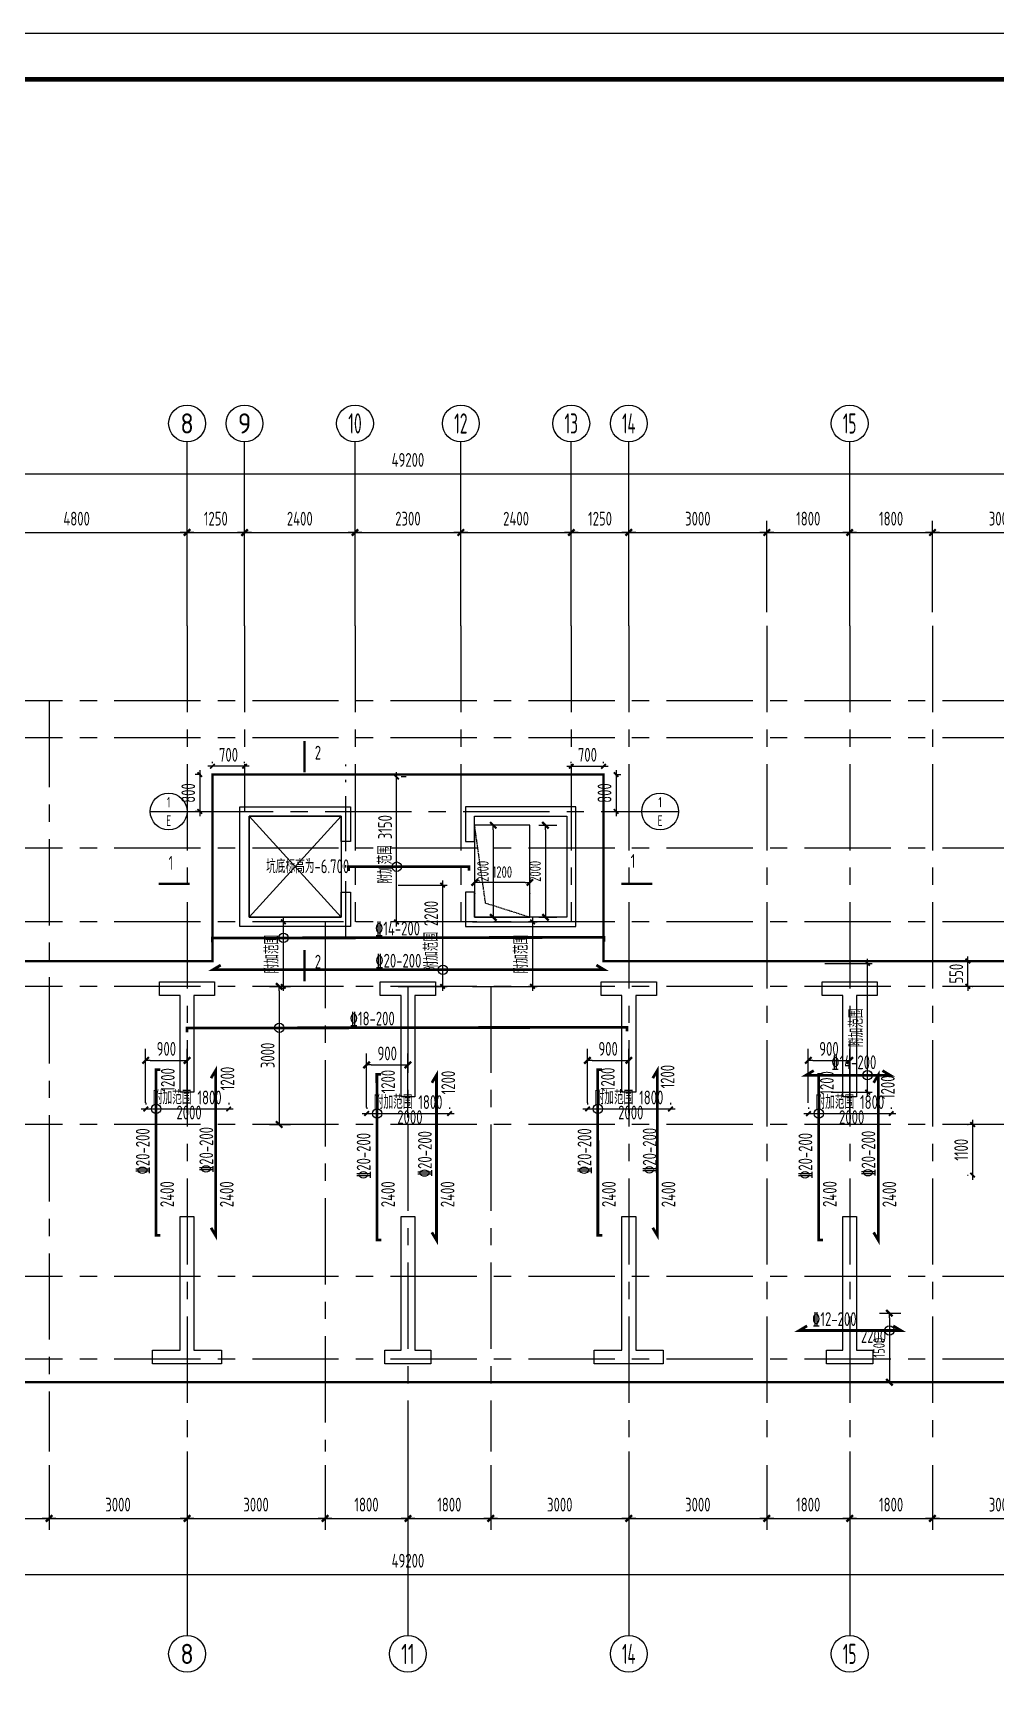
# Model space of a CAD drawing. Extents: x 627893 to 789462, y -407363 to 145317.
# Drawn here: x 690894 to 711808, y 109117 to 145317 of the extents above; entities that cross this region are included whole.
import ezdxf
from ezdxf.enums import TextEntityAlignment as Align

# ---------------------------------------------------------------- set-up
doc = ezdxf.new("R2010")
doc.units = 0
doc.header["$LTSCALE"] = 100
for name, pattern in [('2', [18.5, 12, -3, 0.5, -3]), ('CENTER', [2, 1.25, -0.25, 0.25, -0.25]), ('DASH', [0.35, 0.25, -0.1])]:
    doc.linetypes.add(name, pattern=pattern)
doc.layers.get('0').update_dxf_attribs({"linetype": 'CONTINUOUS'})
doc.layers.get('Defpoints').update_dxf_attribs({"linetype": 'CONTINUOUS'})
for name, color, linetype in [('1508', 2, 'CONTINUOUS'), ('451', 7, 'CONTINUOUS'), ('AXIS', 3, 'CONTINUOUS'), ('AXIS_TEXT', 7, 'CONTINUOUS'), ('DIM', 3, 'CONTINUOUS'), ('dim-wall', 7, 'CONTINUOUS'), ('JSK', 4, 'CONTINUOUS'), ('PAXIS', 253, 'CENTER'), ('PUB_DIM', 3, 'CONTINUOUS'), ('PUB_TITLE', 4, 'CONTINUOUS'), ('s索引', 6, 'CONTINUOUS'), ('THIN', 7, 'CONTINUOUS'), ('Z-TEXT', 2, 'CONTINUOUS'), ('板底钢筋', 24, 'CONTINUOUS'), ('砼墙', 3, 'CONTINUOUS'), ('网格', 253, '2')]:
    doc.layers.add(name, color=color, linetype=linetype)
doc.layers.add('REIN', color=6, linetype='CONTINUOUS', lineweight=18)
doc.styles.add('_TCH_AXIS', font='tssdeng.shx', dxfattribs={"width": 0.7, "bigfont": 'tssdchn.shx'})
doc.styles.add('COMPLEX', font='tssdeng.shx', dxfattribs={"width": 0.7, "bigfont": 'tssdchn.shx'})
doc.styles.add('dim_font', font='tssdeng.shx', dxfattribs={"width": 0.7, "bigfont": 'tssdchn.shx'})
doc.styles.get("Standard").update_dxf_attribs({"font": 'tssdeng.shx', "width": 0.7, "bigfont": 'tssdchn.shx'})
doc.styles.add('TSSD_Dimension', font='Tssdeng.shx', dxfattribs={"width": 0.7, "bigfont": 'tssdchn.shx'})
doc.styles.add('TSSD_Num', font='Tssdeng.shx', dxfattribs={"width": 0.7, "bigfont": 'hztxt.shx'})
doc.dimstyles.new('DIMN', dxfattribs={"dimtxt": 300, "dimasz": 1, "dimexe": 250, "dimexo": 300, "dimgap": 150, "dimtad": 1, "dimdec": 0, "dimzin": 0, "dimdsep": 46, "dimtxsty": 'dim_font', "dimblk": '_DIMX', "dimcen": 0.09, "dimclrt": 7, "dimadec": 0, "dimazin": 0, "dimtfac": 1, "dimtdec": 0, "dimtix": 1, "dimtmove": 2, "dimatfit": 3, "dimldrblk": '_DIMX', "dimfxl": 250, "dimtolj": 1, "dimtzin": 0, "dimarcsym": 0})
doc.dimstyles.new('TSSD_100_100', dxfattribs={"dimtxt": 300, "dimasz": 100, "dimexe": 100, "dimexo": 250, "dimgap": 100, "dimtad": 1, "dimdec": 0, "dimzin": 0, "dimdsep": 46, "dimtxsty": 'TSSD_Dimension', "dimblk": 'ARCHTICK', "dimcen": 0, "dimdle": 100, "dimclrt": 7, "dimadec": 0, "dimazin": 0, "dimtfac": 1, "dimtdec": 0, "dimtix": 1, "dimtmove": 2, "dimatfit": 3, "dimfxl": 1, "dimtolj": 1, "dimtzin": 0, "dimarcsym": 0})
doc.dimstyles.new('TSSD_100_100$0', dxfattribs={"dimtxt": 300, "dimasz": 100, "dimexe": 250, "dimexo": 250, "dimgap": 100, "dimtad": 1, "dimdec": 0, "dimzin": 0, "dimdsep": 46, "dimtxsty": 'TSSD_Dimension', "dimblk": '_TSDBK', "dimblk1": '_TSDBK', "dimblk2": '_TSDBK', "dimsah": 1, "dimcen": 0, "dimclrt": 7, "dimadec": 0, "dimazin": 0, "dimtfac": 1, "dimtdec": 0, "dimtix": 1, "dimtmove": 2, "dimatfit": 3, "dimldrblk": '_TSDBK', "dimfxl": 1, "dimtolj": 1, "dimtzin": 0, "dimarcsym": 0})

# ---------------------------------------------------------------- blocks, each defined once
blk = doc.blocks.new('_ArchTick')
at = {"color": 0, "linetype": 'ByBlock', "const_width": 0.4}
blk.add_lwpolyline([(-0.5, -0.5), (0.5, 0.5)], dxfattribs=at)
blk = doc.blocks.new('*D9')
at = {"layer": 'Defpoints', "color": 0}
for p in [(697885, 126013), (696326, 124613), (697885, 124613)]:
    blk.add_point(p, dxfattribs=at)
at = {"layer": 'dim-wall', "color": 0, "lineweight": -2}
for p, q in [((697635, 126013), (696226, 126013)), ((696326, 126113), (696326, 124513)), ((697635, 124613), (696226, 124613))]:
    blk.add_line(p, q, dxfattribs=at)
at = {"layer": 'dim-wall', "color": 0, "lineweight": -2, "xscale": 100, "yscale": 100, "zscale": 100}
for p, rotation in [((696326, 126013), 90), ((696326, 124613), 270)]:
    blk.add_blockref('_ArchTick', p, dxfattribs=dict(at, rotation=rotation))
at = {"layer": 'dim-wall', "color": 7, "insert": (696076, 125313), "char_height": 300, "attachment_point": 5, "rotation": 90, "style": 'TSSD_Dimension'}
blk.add_mtext('\\A1;\\A1;附加范围', dxfattribs=at)
blk = doc.blocks.new('*D10')
at = {"layer": 'Defpoints', "color": 0}
for p in [(698576, 126813), (698576, 124613), (699789, 124613)]:
    blk.add_point(p, dxfattribs=at)
at = {"layer": 'dim-wall', "color": 0, "lineweight": -2}
for p, q in [((698826, 126813), (699889, 126813)), ((699789, 126913), (699789, 124513)), ((698826, 124613), (699889, 124613))]:
    blk.add_line(p, q, dxfattribs=at)
at = {"layer": 'dim-wall', "color": 0, "lineweight": -2, "xscale": 100, "yscale": 100, "zscale": 100}
for p, rotation in [((699789, 126813), 90), ((699789, 124613), 270)]:
    blk.add_blockref('_ArchTick', p, dxfattribs=dict(at, rotation=rotation))
at = {"layer": 'dim-wall', "color": 11, "insert": (699539, 125713), "char_height": 300, "attachment_point": 5, "rotation": 90, "style": 'TSSD_Dimension'}
blk.add_mtext('\\A1;附加范围 2200', dxfattribs=at)
blk = doc.blocks.new('*D20')
at = {"layer": 'Defpoints', "color": 0}
for p in [(698747, 129163), (698787, 129163), (698747, 126013)]:
    blk.add_point(p, dxfattribs=at)
at = {"layer": 'DIM', "color": 0, "lineweight": -2}
for p, q in [((698787, 125913), (698787, 129263)), ((698997, 129163), (698887, 129163)), ((698997, 126013), (698887, 126013))]:
    blk.add_line(p, q, dxfattribs=at)
at = {"layer": 'DIM', "color": 0, "lineweight": -2, "xscale": 100, "yscale": 100, "zscale": 100}
for p, rotation in [((698787, 129163), 90), ((698787, 126013), 270)]:
    blk.add_blockref('_ArchTick', p, dxfattribs=dict(at, rotation=rotation))
at = {"layer": 'DIM', "color": 7, "insert": (698537, 127588), "char_height": 300, "attachment_point": 5, "rotation": 90, "style": 'TSSD_Dimension'}
blk.add_mtext('\\A1;附加范围 3150', dxfattribs=at)
blk = doc.blocks.new('*D32')
at = {"layer": 'Defpoints', "color": 0}
for p in [(694785, 129394), (694785, 129213), (695485, 129213)]:
    blk.add_point(p, dxfattribs=at)
at = {"layer": 'DIM', "color": 0, "lineweight": -2}
for p, q in [((695585, 129394), (694685, 129394)), ((694785, 129463), (694785, 129494)), ((695485, 129463), (695485, 129494))]:
    blk.add_line(p, q, dxfattribs=at)
at = {"layer": 'DIM', "color": 0, "lineweight": -2, "xscale": 100, "yscale": 100, "zscale": 100, "rotation": 180}
blk.add_blockref('_ArchTick', (694785, 129394), dxfattribs=at)
at = {"layer": 'DIM', "color": 0, "lineweight": -2, "xscale": 100, "yscale": 100, "zscale": 100}
blk.add_blockref('_ArchTick', (695485, 129394), dxfattribs=at)
at = {"layer": 'DIM', "color": 7, "insert": (695135, 129644), "char_height": 300, "attachment_point": 5, "style": 'TSSD_Dimension'}
blk.add_mtext('\\A1;700', dxfattribs=at)
blk = doc.blocks.new('*D33')
at = {"layer": 'Defpoints', "color": 0}
for p in [(694785, 129213), (694511, 128413), (694785, 128413)]:
    blk.add_point(p, dxfattribs=at)
at = {"layer": 'DIM', "color": 0, "lineweight": -2}
for p, q in [((694511, 129313), (694511, 128313)), ((694535, 129213), (694411, 129213)), ((694535, 128413), (694411, 128413))]:
    blk.add_line(p, q, dxfattribs=at)
at = {"layer": 'DIM', "color": 0, "lineweight": -2, "xscale": 100, "yscale": 100, "zscale": 100}
for p, rotation in [((694511, 129213), 90), ((694511, 128413), 270)]:
    blk.add_blockref('_ArchTick', p, dxfattribs=dict(at, rotation=rotation))
at = {"layer": 'DIM', "color": 7, "insert": (694261, 128813), "char_height": 300, "attachment_point": 5, "rotation": 90, "style": 'TSSD_Dimension'}
blk.add_mtext('\\A1;800', dxfattribs=at)
blk = doc.blocks.new('_TSDBK')
blk.add_line((-1, 0), (0, 0))
at = {"const_width": 0.5}
blk.add_lwpolyline([(-0.7, -0.7), (0.7, 0.7)], dxfattribs=at)
blk = doc.blocks.new('*D41')
at = {"layer": 'Defpoints', "color": 0}
for p in [(700485, 126879), (700485, 126871), (701685, 126879)]:
    blk.add_point(p, dxfattribs=at)
at = {"layer": 'dim-wall', "color": 0, "lineweight": -2}
for p, q in [((701585, 126871), (700585, 126871)), ((700485, 126629), (700485, 126621)), ((701685, 126629), (701685, 126621))]:
    blk.add_line(p, q, dxfattribs=at)
at = {"layer": 'dim-wall', "color": 0, "lineweight": -2, "xscale": 100, "yscale": 100, "zscale": 100, "rotation": 180}
blk.add_blockref('_TSDBK', (700485, 126871), dxfattribs=at)
at = {"layer": 'dim-wall', "color": 0, "lineweight": -2, "xscale": 100, "yscale": 100, "zscale": 100}
blk.add_blockref('_TSDBK', (701685, 126871), dxfattribs=at)
at = {"layer": 'dim-wall', "color": 7, "insert": (701085, 127096), "char_height": 250, "attachment_point": 5, "style": 'TSSD_Dimension'}
blk.add_mtext('\\A1;1200', dxfattribs=at)
blk = doc.blocks.new('*D42')
at = {"layer": 'Defpoints', "color": 0}
for p in [(701285, 128112), (700889, 126113), (701285, 126113)]:
    blk.add_point(p, dxfattribs=at)
at = {"layer": 'dim-wall', "color": 0, "lineweight": -2}
for p, q in [((701035, 128112), (700639, 128112)), ((700889, 128012), (700889, 126213)), ((701035, 126113), (700639, 126113))]:
    blk.add_line(p, q, dxfattribs=at)
at = {"layer": 'dim-wall', "color": 0, "lineweight": -2, "xscale": 100, "yscale": 100, "zscale": 100}
for p, rotation in [((700889, 128112), 90), ((700889, 126113), 270)]:
    blk.add_blockref('_TSDBK', p, dxfattribs=dict(at, rotation=rotation))
at = {"layer": 'dim-wall', "color": 7, "insert": (700664, 127112), "char_height": 250, "attachment_point": 5, "rotation": 90, "style": 'TSSD_Dimension'}
blk.add_mtext('\\A1;2000', dxfattribs=at)
blk = doc.blocks.new('*D46')
at = {"layer": 'Defpoints', "color": 0}
for p in [(701629, 128112), (701629, 126113), (702024, 126113)]:
    blk.add_point(p, dxfattribs=at)
at = {"layer": 'dim-wall', "color": 0, "lineweight": -2}
for p, q in [((701879, 128112), (702274, 128112)), ((702024, 128012), (702024, 126213)), ((701879, 126113), (702274, 126113))]:
    blk.add_line(p, q, dxfattribs=at)
at = {"layer": 'dim-wall', "color": 0, "lineweight": -2, "xscale": 100, "yscale": 100, "zscale": 100}
for p, rotation in [((702024, 128112), 90), ((702024, 126113), 270)]:
    blk.add_blockref('_TSDBK', p, dxfattribs=dict(at, rotation=rotation))
at = {"layer": 'dim-wall', "color": 7, "insert": (701799, 127112), "char_height": 250, "attachment_point": 5, "rotation": 90, "style": 'TSSD_Dimension'}
blk.add_mtext('\\A1;2000', dxfattribs=at)
blk = doc.blocks.new('A1tk')
at = {"layer": 'PUB_TITLE'}
blk.add_lwpolyline([(-602685, -92242), (-602685, -32842), (-518585, -32842), (-518585, -92242)], close=True, dxfattribs=at)
at = {"layer": 'PUB_TITLE', "const_width": 100}
blk.add_lwpolyline([(-600185, -91242), (-519585, -91242), (-519585, -33842), (-600185, -33842)], close=True, dxfattribs=at)
blk = doc.blocks.new('*D54')
at = {"layer": 'Defpoints', "color": 0}
for p in [(707844, 125113), (709024, 125113), (707984, 122313)]:
    blk.add_point(p, dxfattribs=at)
at = {"layer": 'DIM', "color": 0, "lineweight": -2}
for p, q in [((708094, 125113), (709124, 125113)), ((709024, 122213), (709024, 125213)), ((708234, 122313), (709124, 122313))]:
    blk.add_line(p, q, dxfattribs=at)
at = {"layer": 'DIM', "color": 0, "lineweight": -2, "xscale": 100, "yscale": 100, "zscale": 100}
for p, rotation in [((709024, 125113), 90), ((709024, 122313), 270)]:
    blk.add_blockref('_ArchTick', p, dxfattribs=dict(at, rotation=rotation))
at = {"layer": 'DIM', "color": 7, "insert": (708774, 123713), "char_height": 300, "attachment_point": 5, "rotation": 90, "style": 'TSSD_Dimension'}
blk.add_mtext('\\A1;\\A1;附加范围', dxfattribs=at)
blk = doc.blocks.new('*D55')
at = {"layer": 'Defpoints', "color": 0}
for p in [(711447, 121613), (711307, 120513), (711447, 120513)]:
    blk.add_point(p, dxfattribs=at)
at = {"layer": 'DIM', "color": 0, "lineweight": -2}
for p, q in [((711307, 121713), (711307, 120413)), ((711197, 121613), (711207, 121613)), ((711197, 120513), (711207, 120513))]:
    blk.add_line(p, q, dxfattribs=at)
at = {"layer": 'DIM', "color": 0, "lineweight": -2, "xscale": 100, "yscale": 100, "zscale": 100}
for p, rotation in [((711307, 121613), 90), ((711307, 120513), 270)]:
    blk.add_blockref('_ArchTick', p, dxfattribs=dict(at, rotation=rotation))
at = {"layer": 'DIM', "color": 7, "insert": (711057, 121063), "char_height": 300, "attachment_point": 5, "rotation": 90, "style": 'TSSD_Dimension'}
blk.add_mtext('\\A1;1100', dxfattribs=at)
blk = doc.blocks.new('*D65')
at = {"layer": 'Defpoints', "color": 0}
for p in [(711047, 125163), (711201, 125163), (711047, 124613)]:
    blk.add_point(p, dxfattribs=at)
at = {"layer": 'DIM', "color": 0, "lineweight": -2}
for p, q in [((711201, 125163), (711201, 125263)), ((711201, 124613), (711201, 125163)), ((711297, 125163), (711301, 125163)), ((711201, 124613), (711201, 124513)), ((711297, 124613), (711301, 124613))]:
    blk.add_line(p, q, dxfattribs=at)
at = {"layer": 'DIM', "color": 0, "lineweight": -2, "xscale": 100, "yscale": 100, "zscale": 100}
for p, rotation in [((711201, 125163), 270), ((711201, 124613), 90)]:
    blk.add_blockref('_ArchTick', p, dxfattribs=dict(at, rotation=rotation))
at = {"layer": 'DIM', "color": 7, "insert": (710951, 124888), "char_height": 300, "attachment_point": 5, "rotation": 90, "style": 'TSSD_Dimension'}
blk.add_mtext('\\A1;550', dxfattribs=at)
blk = doc.blocks.new('*D66')
at = {"layer": 'Defpoints', "color": 0}
for p in [(703285, 129394), (702585, 129213), (703285, 129213)]:
    blk.add_point(p, dxfattribs=at)
at = {"layer": 'DIM', "color": 0, "lineweight": -2}
for p, q in [((702485, 129394), (703385, 129394)), ((702585, 129463), (702585, 129494)), ((703285, 129463), (703285, 129494))]:
    blk.add_line(p, q, dxfattribs=at)
at = {"layer": 'DIM', "color": 0, "lineweight": -2, "xscale": 100, "yscale": 100, "zscale": 100}
for p, rotation in [((702585, 129394), 179.9999999933299), ((703285, 129394), 359.9999999933299)]:
    blk.add_blockref('_ArchTick', p, dxfattribs=dict(at, rotation=rotation))
at = {"layer": 'DIM', "color": 7, "insert": (702935, 129644), "char_height": 300, "attachment_point": 5, "rotation": 360, "style": 'TSSD_Dimension'}
blk.add_mtext('\\A1;700', dxfattribs=at)
blk = doc.blocks.new('*D67')
at = {"layer": 'Defpoints', "color": 0}
for p in [(703285, 129213), (703285, 128413), (703558, 128413)]:
    blk.add_point(p, dxfattribs=at)
at = {"layer": 'DIM', "color": 0, "lineweight": -2}
for p, q in [((703558, 129313), (703558, 128313)), ((703535, 129213), (703658, 129213)), ((703535, 128413), (703658, 128413))]:
    blk.add_line(p, q, dxfattribs=at)
at = {"layer": 'DIM', "color": 0, "lineweight": -2, "xscale": 100, "yscale": 100, "zscale": 100}
for p, rotation in [((703558, 129213), 90), ((703558, 128413), 270)]:
    blk.add_blockref('_ArchTick', p, dxfattribs=dict(at, rotation=rotation))
at = {"layer": 'DIM', "color": 7, "insert": (703308, 128813), "char_height": 300, "attachment_point": 5, "rotation": 90, "style": 'TSSD_Dimension'}
blk.add_mtext('\\A1;800', dxfattribs=at)
blk = doc.blocks.new('*D68')
at = {"layer": 'Defpoints', "color": 0}
for p in [(700185, 126013), (700185, 124613), (701743, 124613)]:
    blk.add_point(p, dxfattribs=at)
at = {"layer": 'dim-wall', "color": 0, "lineweight": -2}
for p, q in [((700435, 126013), (701843, 126013)), ((701743, 126113), (701743, 124513)), ((700435, 124613), (701843, 124613))]:
    blk.add_line(p, q, dxfattribs=at)
at = {"layer": 'dim-wall', "color": 0, "lineweight": -2, "xscale": 100, "yscale": 100, "zscale": 100}
for p, rotation in [((701743, 126013), 90), ((701743, 124613), 270)]:
    blk.add_blockref('_ArchTick', p, dxfattribs=dict(at, rotation=rotation))
at = {"layer": 'dim-wall', "color": 7, "insert": (701493, 125313), "char_height": 300, "attachment_point": 5, "rotation": 90, "style": 'TSSD_Dimension'}
blk.add_mtext('\\A1;\\A1;附加范围', dxfattribs=at)
blk = doc.blocks.new('*D69')
at = {"layer": 'Defpoints', "color": 0}
for p in [(709030, 117513), (709030, 116013), (709497, 116013)]:
    blk.add_point(p, dxfattribs=at)
at = {"layer": 'dim-wall', "color": 0, "lineweight": -2}
for p, q in [((709280, 117513), (709747, 117513)), ((709497, 117413), (709497, 116113)), ((709280, 116013), (709747, 116013))]:
    blk.add_line(p, q, dxfattribs=at)
at = {"layer": 'dim-wall', "color": 0, "lineweight": -2, "xscale": 100, "yscale": 100, "zscale": 100}
for p, rotation in [((709497, 117513), 90), ((709497, 116013), 270)]:
    blk.add_blockref('_TSDBK', p, dxfattribs=dict(at, rotation=rotation))
at = {"layer": 'dim-wall', "color": 7, "insert": (709272, 116763), "char_height": 250, "attachment_point": 5, "rotation": 90, "style": 'TSSD_Dimension'}
blk.add_mtext('\\A1;1500', dxfattribs=at)
blk = doc.blocks.new('*D71')
at = {"layer": 'Defpoints', "color": 0}
for p in [(693339, 121832), (695139, 121949), (695139, 121832)]:
    blk.add_point(p, dxfattribs=at)
at = {"layer": 'dim-wall', "color": 0, "lineweight": -2}
for p, q in [((693339, 122082), (693339, 122049)), ((695139, 122082), (695139, 122049)), ((693239, 121949), (695239, 121949))]:
    blk.add_line(p, q, dxfattribs=at)
at = {"layer": 'dim-wall', "color": 0, "lineweight": -2, "xscale": 100, "yscale": 100, "zscale": 100, "rotation": 180}
blk.add_blockref('_ArchTick', (693339, 121949), dxfattribs=at)
at = {"layer": 'dim-wall', "color": 0, "lineweight": -2, "xscale": 100, "yscale": 100, "zscale": 100}
blk.add_blockref('_ArchTick', (695139, 121949), dxfattribs=at)
at = {"layer": 'dim-wall', "color": 7, "insert": (694239, 122199), "char_height": 300, "attachment_point": 5, "style": 'TSSD_Dimension'}
blk.add_mtext('\\A1;附加范围 1800', dxfattribs=at)
blk = doc.blocks.new('*D72')
at = {"layer": 'Defpoints', "color": 0}
for p in [(698139, 121732), (699939, 121849), (699939, 121732)]:
    blk.add_point(p, dxfattribs=at)
at = {"layer": 'dim-wall', "color": 0, "lineweight": -2}
for p, q in [((698039, 121849), (700039, 121849)), ((698139, 121982), (698139, 121949)), ((699939, 121982), (699939, 121949))]:
    blk.add_line(p, q, dxfattribs=at)
at = {"layer": 'dim-wall', "color": 0, "lineweight": -2, "xscale": 100, "yscale": 100, "zscale": 100, "rotation": 180}
blk.add_blockref('_ArchTick', (698139, 121849), dxfattribs=at)
at = {"layer": 'dim-wall', "color": 0, "lineweight": -2, "xscale": 100, "yscale": 100, "zscale": 100}
blk.add_blockref('_ArchTick', (699939, 121849), dxfattribs=at)
at = {"layer": 'dim-wall', "color": 7, "insert": (699039, 122099), "char_height": 300, "attachment_point": 5, "style": 'TSSD_Dimension'}
blk.add_mtext('\\A1;附加范围 1800', dxfattribs=at)
blk = doc.blocks.new('*D73')
at = {"layer": 'Defpoints', "color": 0}
for p in [(702939, 121832), (704739, 121949), (704739, 121832)]:
    blk.add_point(p, dxfattribs=at)
at = {"layer": 'dim-wall', "color": 0, "lineweight": -2}
for p, q in [((702939, 122082), (702939, 122049)), ((704739, 122082), (704739, 122049)), ((702839, 121949), (704839, 121949))]:
    blk.add_line(p, q, dxfattribs=at)
at = {"layer": 'dim-wall', "color": 0, "lineweight": -2, "xscale": 100, "yscale": 100, "zscale": 100, "rotation": 180}
blk.add_blockref('_ArchTick', (702939, 121949), dxfattribs=at)
at = {"layer": 'dim-wall', "color": 0, "lineweight": -2, "xscale": 100, "yscale": 100, "zscale": 100}
blk.add_blockref('_ArchTick', (704739, 121949), dxfattribs=at)
at = {"layer": 'dim-wall', "color": 7, "insert": (703839, 122199), "char_height": 300, "attachment_point": 5, "style": 'TSSD_Dimension'}
blk.add_mtext('\\A1;附加范围 1800', dxfattribs=at)
blk = doc.blocks.new('*D74')
at = {"layer": 'Defpoints', "color": 0}
for p in [(707739, 121732), (709539, 121849), (709539, 121732)]:
    blk.add_point(p, dxfattribs=at)
at = {"layer": 'dim-wall', "color": 0, "lineweight": -2}
for p, q in [((707639, 121849), (709639, 121849)), ((707739, 121982), (707739, 121949)), ((709539, 121982), (709539, 121949))]:
    blk.add_line(p, q, dxfattribs=at)
at = {"layer": 'dim-wall', "color": 0, "lineweight": -2, "xscale": 100, "yscale": 100, "zscale": 100, "rotation": 180}
blk.add_blockref('_ArchTick', (707739, 121849), dxfattribs=at)
at = {"layer": 'dim-wall', "color": 0, "lineweight": -2, "xscale": 100, "yscale": 100, "zscale": 100}
blk.add_blockref('_ArchTick', (709539, 121849), dxfattribs=at)
at = {"layer": 'dim-wall', "color": 7, "insert": (708639, 122099), "char_height": 300, "attachment_point": 5, "style": 'TSSD_Dimension'}
blk.add_mtext('\\A1;附加范围 1800', dxfattribs=at)
blk = doc.blocks.new('*D77')
at = {"layer": 'Defpoints', "color": 0}
for p in [(695775, 124613), (695775, 121613), (696236, 121613)]:
    blk.add_point(p, dxfattribs=at)
at = {"layer": 'dim-wall', "color": 0, "lineweight": -2}
for p, q in [((696025, 124613), (696486, 124613)), ((696236, 124513), (696236, 121713)), ((696025, 121613), (696486, 121613))]:
    blk.add_line(p, q, dxfattribs=at)
at = {"layer": 'dim-wall', "color": 0, "lineweight": -2, "xscale": 100, "yscale": 100, "zscale": 100}
for p, rotation in [((696236, 124613), 90), ((696236, 121613), 270)]:
    blk.add_blockref('_TSDBK', p, dxfattribs=dict(at, rotation=rotation))
at = {"layer": 'dim-wall', "color": 7, "insert": (695986, 123113), "char_height": 300, "attachment_point": 5, "rotation": 90, "style": 'TSSD_Dimension'}
blk.add_mtext('\\A1;3000', dxfattribs=at)
blk = doc.blocks.new('*D88')
at = {"layer": 'Defpoints', "color": 0}
for p in [(694235, 123005), (693335, 121833), (694235, 121613)]:
    blk.add_point(p, dxfattribs=at)
at = {"layer": 'DIM', "color": 0, "lineweight": -2}
for p, q in [((693335, 122083), (693335, 123255)), ((694235, 121863), (694235, 123255)), ((693435, 123005), (694135, 123005))]:
    blk.add_line(p, q, dxfattribs=at)
at = {"layer": 'DIM', "color": 0, "lineweight": -2, "xscale": 100, "yscale": 100, "zscale": 100, "rotation": 180}
blk.add_blockref('_TSDBK', (693335, 123005), dxfattribs=at)
at = {"layer": 'DIM', "color": 0, "lineweight": -2, "xscale": 100, "yscale": 100, "zscale": 100}
blk.add_blockref('_TSDBK', (694235, 123005), dxfattribs=at)
at = {"layer": 'DIM', "color": 7, "insert": (693785, 123255), "char_height": 300, "attachment_point": 5, "style": 'TSSD_Dimension'}
blk.add_mtext('\\A1;900', dxfattribs=at)
blk = doc.blocks.new('*D89')
at = {"layer": 'Defpoints', "color": 0}
for p in [(699035, 122905), (698135, 121733), (699035, 121513)]:
    blk.add_point(p, dxfattribs=at)
at = {"layer": 'DIM', "color": 0, "lineweight": -2}
for p, q in [((698135, 121983), (698135, 123155)), ((699035, 121763), (699035, 123155)), ((698235, 122905), (698935, 122905))]:
    blk.add_line(p, q, dxfattribs=at)
at = {"layer": 'DIM', "color": 0, "lineweight": -2, "xscale": 100, "yscale": 100, "zscale": 100, "rotation": 180}
blk.add_blockref('_TSDBK', (698135, 122905), dxfattribs=at)
at = {"layer": 'DIM', "color": 0, "lineweight": -2, "xscale": 100, "yscale": 100, "zscale": 100}
blk.add_blockref('_TSDBK', (699035, 122905), dxfattribs=at)
at = {"layer": 'DIM', "color": 7, "insert": (698585, 123155), "char_height": 300, "attachment_point": 5, "style": 'TSSD_Dimension'}
blk.add_mtext('\\A1;900', dxfattribs=at)
blk = doc.blocks.new('*D90')
at = {"layer": 'Defpoints', "color": 0}
for p in [(703835, 123005), (702935, 121833), (703835, 121613)]:
    blk.add_point(p, dxfattribs=at)
at = {"layer": 'DIM', "color": 0, "lineweight": -2}
for p, q in [((702935, 122083), (702935, 123255)), ((703835, 121863), (703835, 123255)), ((703035, 123005), (703735, 123005))]:
    blk.add_line(p, q, dxfattribs=at)
at = {"layer": 'DIM', "color": 0, "lineweight": -2, "xscale": 100, "yscale": 100, "zscale": 100, "rotation": 180}
blk.add_blockref('_TSDBK', (702935, 123005), dxfattribs=at)
at = {"layer": 'DIM', "color": 0, "lineweight": -2, "xscale": 100, "yscale": 100, "zscale": 100}
blk.add_blockref('_TSDBK', (703835, 123005), dxfattribs=at)
at = {"layer": 'DIM', "color": 7, "insert": (703385, 123255), "char_height": 300, "attachment_point": 5, "style": 'TSSD_Dimension'}
blk.add_mtext('\\A1;900', dxfattribs=at)
blk = doc.blocks.new('*D91')
at = {"layer": 'Defpoints', "color": 0}
for p in [(708635, 123005), (707735, 121833), (708635, 121613)]:
    blk.add_point(p, dxfattribs=at)
at = {"layer": 'DIM', "color": 0, "lineweight": -2}
for p, q in [((707735, 122083), (707735, 123255)), ((708635, 121863), (708635, 123255)), ((707835, 123005), (708535, 123005))]:
    blk.add_line(p, q, dxfattribs=at)
at = {"layer": 'DIM', "color": 0, "lineweight": -2, "xscale": 100, "yscale": 100, "zscale": 100, "rotation": 180}
blk.add_blockref('_TSDBK', (707735, 123005), dxfattribs=at)
at = {"layer": 'DIM', "color": 0, "lineweight": -2, "xscale": 100, "yscale": 100, "zscale": 100}
blk.add_blockref('_TSDBK', (708635, 123005), dxfattribs=at)
at = {"layer": 'DIM', "color": 7, "insert": (708185, 123255), "char_height": 300, "attachment_point": 5, "style": 'TSSD_Dimension'}
blk.add_mtext('\\A1;900', dxfattribs=at)
blk = doc.blocks.new('_AXISO')
blk.add_circle((0, 0), 0.5)
at = {"layer": 'AXIS_TEXT', "style": 'COMPLEX', "width": 1.041667}
blk.add_attdef('A', text='', height=0.56, dxfattribs=at).set_placement((-0.25, -0.28), (0.25, -0.28), align=Align.FIT)
blk = doc.blocks.new('ts_idx')
at = {"color": 0, "linetype": 'ByBlock', "lineweight": -2}
blk.add_line((-0.5, 0), (0.5, 0), dxfattribs=at)
blk.add_circle((0, 0), 0.5, dxfattribs=at)
at = {"color": 0, "linetype": 'ByBlock', "lineweight": -2, "style": 'TSSD_Num', "width": 0.7}
for tag, p in [('1', (0, 0.25)), ('A', (0, -0.25))]:
    blk.add_attdef(tag, text='', height=0.286, dxfattribs=at).set_placement(p, align=Align.MIDDLE_CENTER)
blk = doc.blocks.new('_DIMX')
blk.add_line((-150, 0), (150, 0))
at = {"const_width": 50}
blk.add_lwpolyline([(-70, -70), (70, 70)], dxfattribs=at)

msp = doc.modelspace()

# ---------------------------------------------------------------- linework, layer by layer
at = {"layer": '1508', "const_width": 50}
msp.add_lwpolyline([(712034.5, 125162.5), (703284.5, 125162.5), (703284.5, 129212.5), (694784.5, 129212.5), (694784.5, 125162.5), (686034.5, 125162.5), (686034.5, 129412.5), (682334.5, 129412.5), (682334.5, 131312.5), (678734.5, 131312.5), (678734.5, 130512.5), (673934.5, 130512.5), (673934.5, 130512.5), (673934.5, 130512.5), (673934.5, 121112.5), (673934.5, 121112.5), (673934.5, 121112.5), (678034.5, 121112.5), (678034.5, 116012.5), (720034.5, 116012.5)], dxfattribs=at)
at = {"layer": '451'}
for centre in [(698791.1, 127213), (696330.2, 125665), (699793.7, 124974.6), (696239.9, 123709.8), (709019.5, 122682.5), (693563.3, 121949.4), (703163.3, 121949.4), (698363.3, 121849.4), (707963.3, 121849.4), (709497.4, 117136.9)]:
    msp.add_circle(centre, 102.2, dxfattribs=at)
at = {"layer": 'AXIS'}
for p, q in [((694234.5, 132441.9), (694234.5, 136441.9)), ((695484.5, 132441.9), (695484.5, 136441.9)), ((697884.5, 132441.9), (697884.5, 136441.9)), ((700184.5, 132441.9), (700184.5, 136441.9)), ((702584.5, 132441.9), (702584.5, 136441.9)), ((703834.5, 132441.9), (703834.5, 136441.9)), ((708634.5, 132441.9), (708634.5, 136441.9)), ((694234.5, 114510.6), (694234.5, 110510.6)), ((699034.5, 114510.6), (699034.5, 110510.6)), ((703834.5, 114510.6), (703834.5, 110510.6)), ((708634.5, 114510.6), (708634.5, 110510.6))]:
    msp.add_line(p, q, dxfattribs=at)
at = {"layer": 'JSK'}
msp.add_line((695584.5, 128312.5), (697584.5, 126112.5), dxfattribs=at)
for points in [[(695584.5, 128312.5), (697584.5, 128312.5), (697584.5, 126112.5), (695584.5, 126112.5)], [(701684.5, 126112.5), (701684.5, 128112.5), (700484.5, 128112.5), (700484.5, 126112.5)]]:
    msp.add_lwpolyline(points, close=True, dxfattribs=at)
msp.add_lwpolyline([(697584.5, 128312.5), (695584.5, 126112.5)], dxfattribs=at)
at = {"layer": 'JSK', "linetype": 'DASH'}
msp.add_lwpolyline([(701684.5, 126112.5), (700722.5, 126417), (700484.5, 128112.5)], dxfattribs=at)
at = {"layer": 'PAXIS', "ltscale": 15}
for points in [[(694234.5, 132441.9), (694234.5, 114510.6)], [(695484.5, 132441.9), (695484.5, 128412.5)], [(697884.5, 132441.9), (697884.5, 126012.9)], [(700184.5, 132441.9), (700184.5, 126012.9)], [(702584.5, 132441.9), (702584.5, 126012.9)], [(703834.5, 132441.9), (703834.5, 114510.6)], [(706834.5, 132441.9), (706834.5, 114510.6)], [(708634.5, 132441.9), (708634.5, 114510.6)], [(710434.5, 132441.9), (710434.5, 114510.6)], [(724528.6, 130812.9), (673466.9, 130812.9)], [(691234.5, 130812.9), (691234.5, 114510.6)], [(724528.6, 130012.9), (673466.9, 130012.9)], [(694234.5, 128412.5), (704114.6, 128412.5)], [(724528.6, 127612.9), (673466.9, 127612.9)], [(724528.6, 126012.9), (673466.9, 126012.9)], [(697234.5, 126012.5), (697234.5, 114510.6)], [(724528.6, 124612.9), (673466.9, 124612.9)], [(699034.5, 124612.5), (699034.5, 114510.6)], [(700834.5, 124612.5), (700834.5, 114510.6)], [(724528.6, 121612.9), (673466.9, 121612.9)], [(724528.6, 118312.9), (673466.9, 118312.9)], [(724528.6, 116512.9), (673466.9, 116512.9)]]:
    msp.add_lwpolyline(points, dxfattribs=at)
at = {"layer": 'REIN', "const_width": 60}
for points in [[(697742.7, 127116.5), (697742.7, 127212.2), (700361.4, 127214.1), (700361.4, 127122.8)], [(694784.5, 125566.8), (694784.5, 125662.5), (703296.1, 125677.7), (703296.1, 125586.4)], [(694234.5, 123610.7), (694234.5, 123706.4), (703793.9, 123724), (703793.9, 123632.7)], [(693657.4, 119205.2), (693561.7, 119205.2), (693559.8, 122801.8), (693651.2, 122801.8)], [(698457.4, 119105.2), (698361.7, 119105.2), (698359.8, 122701.8), (698451.2, 122701.8)], [(703257.4, 119205.2), (703161.7, 119205.2), (703159.8, 122801.8), (703251.2, 122801.8)], [(708057.4, 119105.2), (707961.7, 119105.2), (707959.8, 122701.8), (708051.2, 122701.8)]]:
    msp.add_lwpolyline(points, dxfattribs=at)
at = {"layer": 's索引', "const_width": 50}
for points in [[(696785.4, 129264.3), (696785.4, 129942.8)], [(693615.5, 126838.4), (694294, 126838.4)], [(703670.8, 126838.4), (704349.3, 126838.4)], [(696785.4, 124723.7), (696785.4, 125402.2)]]:
    msp.add_lwpolyline(points, dxfattribs=at)
at = {"layer": '板底钢筋', "const_width": 60}
for points in [[(694966, 125074.6), (694799.3, 124974.6), (703296.9, 124974.6), (703130.2, 125074.6)], [(694755.3, 119367.8), (694855.3, 119201.1), (694855.3, 122784.9), (694755.3, 122618.3)], [(699555.3, 119267.8), (699655.3, 119101.1), (699655.3, 122684.9), (699555.3, 122518.3)], [(704355.3, 119367.8), (704455.3, 119201.1), (704455.3, 122784.9), (704355.3, 122618.3)], [(709346.6, 122782.5), (709513.3, 122682.5), (707686.3, 122682.5), (707852.9, 122782.5)], [(709155.3, 119267.8), (709255.3, 119101.1), (709255.3, 122684.9), (709155.3, 122518.3)], [(707709.8, 117237.2), (707543.1, 117137.2), (709747.3, 117137.2), (709580.6, 117237.2)]]:
    msp.add_lwpolyline(points, dxfattribs=at)
at = {"layer": '砼墙'}
for points in [[(697584.5, 126662.5), (697784.5, 126662.5), (697784.5, 125912.5), (695384.5, 125912.5), (695384.5, 128512.5), (697784.5, 128512.5), (697784.5, 127762.5), (697584.5, 127762.5), (697584.5, 128312.5), (695584.5, 128312.5), (695584.5, 126112.5), (697584.5, 126112.5)], [(700484.5, 126662.5), (700284.5, 126662.5), (700284.5, 125912.5), (702684.5, 125912.5), (702684.5, 128512.5), (700284.5, 128512.5), (700284.5, 127762.5), (700484.5, 127762.5), (700484.5, 128312.5), (702484.5, 128312.5), (702484.5, 126112.5), (700484.5, 126112.5)], [(694834.5, 124712.5), (694834.5, 124412.5), (694384.5, 124412.5), (694384.5, 122312.5), (694084.5, 122312.5), (694084.5, 124412.5), (693634.5, 124412.5), (693634.5, 124712.5), (694384.5, 124712.5)], [(699184.5, 124412.5), (699184.5, 122212.5), (698884.5, 122212.5), (698884.5, 124412.5), (698434.5, 124412.5), (698434.5, 124712.5), (699184.5, 124712.5), (699634.5, 124712.5), (699634.5, 124412.5)], [(704434.5, 124712.5), (704434.5, 124412.5), (703984.5, 124412.5), (703984.5, 122312.5), (703684.5, 122312.5), (703684.5, 124412.5), (703234.5, 124412.5), (703234.5, 124712.5), (703984.5, 124712.5)], [(708784.5, 124412.5), (708784.5, 122212.5), (708484.5, 122212.5), (708484.5, 124412.5), (708034.5, 124412.5), (708034.5, 124712.5), (708784.5, 124712.5), (709234.5, 124712.5), (709234.5, 124412.5)], [(694384.5, 119612.5), (694384.5, 116712.5), (694984.5, 116712.5), (694984.5, 116412.5), (694084.5, 116412.5), (693484.5, 116412.5), (693484.5, 116712.5), (694084.5, 116712.5), (694084.5, 119612.5)], [(699184.5, 119612.5), (699184.5, 116712.5), (699534.5, 116712.5), (699534.5, 116412.5), (698884.5, 116412.5), (698534.5, 116412.5), (698534.5, 116712.5), (698884.5, 116712.5), (698884.5, 119612.5)], [(703984.5, 119612.5), (703984.5, 116712.5), (704584.5, 116712.5), (704584.5, 116412.5), (703684.5, 116412.5), (703084.5, 116412.5), (703084.5, 116712.5), (703684.5, 116712.5), (703684.5, 119612.5)], [(708784.5, 119612.5), (708784.5, 116712.5), (709134.5, 116712.5), (709134.5, 116412.5), (708484.5, 116412.5), (708134.5, 116412.5), (708134.5, 116712.5), (708484.5, 116712.5), (708484.5, 119612.5)]]:
    msp.add_lwpolyline(points, close=True, dxfattribs=at)
at = {"layer": '网格'}
msp.add_line((697684.5, 125696.3), (697684.5, 129430.9), dxfattribs=at)

# ---------------------------------------------------------------- block references
msp.add_blockref('A1tk', (1260590.7, 178158.8))
at = {"layer": 'AXIS'}
ref = msp.add_blockref('_AXISO', (694234.5, 136841.9), dxfattribs=dict(at, xscale=800, yscale=800, zscale=800))
ref.add_attrib('A', '8', dxfattribs={"layer": 'AXIS_TEXT', "height": 438.4, "style": '_TCH_AXIS'}).set_placement((694088.4, 136622.7), (694380.7, 136622.7), align=Align.FIT)
ref = msp.add_blockref('_AXISO', (695484.5, 136841.9), dxfattribs=dict(at, xscale=800, yscale=800, zscale=800))
ref.add_attrib('A', '9', dxfattribs={"layer": 'AXIS_TEXT', "height": 438.4, "style": '_TCH_AXIS', "width": 1.076923}).set_placement((695338.4, 136622.7), (695630.7, 136622.7), align=Align.FIT)
ref = msp.add_blockref('_AXISO', (697884.5, 136841.9), dxfattribs=dict(at, xscale=800, yscale=800, zscale=800))
ref.add_attrib('A', '10', dxfattribs={"layer": 'AXIS_TEXT', "height": 438.39, "style": '_TCH_AXIS', "width": 0.466667}).set_placement((697738.4, 136622.7), (698030.7, 136622.7), align=Align.FIT)
ref = msp.add_blockref('_AXISO', (700184.5, 136841.9), dxfattribs=dict(at, xscale=800, yscale=800, zscale=800))
ref.add_attrib('A', '12', dxfattribs={"layer": 'AXIS_TEXT', "height": 438.39, "style": '_TCH_AXIS', "width": 0.466667}).set_placement((700038.4, 136622.7), (700330.7, 136622.7), align=Align.FIT)
ref = msp.add_blockref('_AXISO', (702584.5, 136841.9), dxfattribs=dict(at, xscale=800, yscale=800, zscale=800))
ref.add_attrib('A', '13', dxfattribs={"layer": 'AXIS_TEXT', "height": 438.39, "style": '_TCH_AXIS', "width": 0.466667}).set_placement((702438.4, 136622.7), (702730.7, 136622.7), align=Align.FIT)
ref = msp.add_blockref('_AXISO', (703834.5, 136841.9), dxfattribs=dict(at, xscale=800, yscale=800, zscale=800))
ref.add_attrib('A', '14', dxfattribs={"layer": 'AXIS_TEXT', "height": 438.39, "style": '_TCH_AXIS', "width": 0.451613}).set_placement((703688.4, 136622.7), (703980.7, 136622.7), align=Align.FIT)
ref = msp.add_blockref('_AXISO', (708634.5, 136841.9), dxfattribs=dict(at, xscale=800, yscale=800, zscale=800))
ref.add_attrib('A', '15', dxfattribs={"layer": 'AXIS_TEXT', "height": 438.39, "style": '_TCH_AXIS', "width": 0.466667}).set_placement((708488.4, 136622.7), (708780.7, 136622.7), align=Align.FIT)
ref = msp.add_blockref('ts_idx', (693834.5, 128412.5), dxfattribs=dict(at, xscale=800, yscale=800, zscale=800))
ref.add_attrib('1', '1', dxfattribs={"layer": 'THIN', "height": 228.6, "style": 'TSSD_Num', "width": 0.7}).set_placement((693834.5, 128612.5), align=Align.MIDDLE_CENTER)
ref.add_attrib('10', 'E', dxfattribs={"layer": 'THIN', "height": 228.6, "style": 'TSSD_Num', "width": 0.7}).set_placement((693834.5, 128212.5), align=Align.MIDDLE_CENTER)
ref = msp.add_blockref('ts_idx', (704514.6, 128412.5), dxfattribs=dict(at, xscale=800, yscale=800, zscale=800))
ref.add_attrib('1', '1', dxfattribs={"layer": 'THIN', "height": 228.6, "style": 'TSSD_Num', "width": 0.7}).set_placement((704514.6, 128612.5), align=Align.MIDDLE_CENTER)
ref.add_attrib('10', 'E', dxfattribs={"layer": 'THIN', "height": 228.6, "style": 'TSSD_Num', "width": 0.7}).set_placement((704514.6, 128212.5), align=Align.MIDDLE_CENTER)
ref = msp.add_blockref('_AXISO', (694234.5, 110110.6), dxfattribs=dict(at, xscale=800, yscale=800, zscale=800))
ref.add_attrib('A', '8', dxfattribs={"layer": 'AXIS_TEXT', "height": 438.4, "style": '_TCH_AXIS'}).set_placement((694088.4, 109891.4), (694380.7, 109891.4), align=Align.FIT)
ref = msp.add_blockref('_AXISO', (699034.5, 110110.6), dxfattribs=dict(at, xscale=800, yscale=800, zscale=800))
ref.add_attrib('A', '11', dxfattribs={"layer": 'AXIS_TEXT', "height": 438.39, "style": '_TCH_AXIS', "width": 0.666667}).set_placement((698888.4, 109891.4), (699180.7, 109891.4), align=Align.FIT)
ref = msp.add_blockref('_AXISO', (703834.5, 110110.6), dxfattribs=dict(at, xscale=800, yscale=800, zscale=800))
ref.add_attrib('A', '14', dxfattribs={"layer": 'AXIS_TEXT', "height": 438.39, "style": '_TCH_AXIS', "width": 0.451613}).set_placement((703688.4, 109891.4), (703980.7, 109891.4), align=Align.FIT)
ref = msp.add_blockref('_AXISO', (708634.5, 110110.6), dxfattribs=dict(at, xscale=800, yscale=800, zscale=800))
ref.add_attrib('A', '15', dxfattribs={"layer": 'AXIS_TEXT', "height": 438.39, "style": '_TCH_AXIS', "width": 0.466667}).set_placement((708488.4, 109891.4), (708780.7, 109891.4), align=Align.FIT)

# ---------------------------------------------------------------- texts
at = {"layer": 's索引', "width": 0.7}
for s, p in [('2', (697010.8, 129449.8)), ('1', (693831.7, 127057.7)), ('1', (703876.7, 127096.7)), ('2', (697010.8, 124909.2))]:
    msp.add_text(s, height=300, dxfattribs=at).set_placement(p, align=Align.BOTTOM_LEFT)
at = {"layer": 'Z-TEXT', "width": 0.7}
for s, p in [('坑底标高为-6.700', (695953.6, 127070.8)), ('%%13214-200', (698319.2, 125718.3)), ('%%13220-200', (698325.9, 125020.1)), ('%%13218-200', (697769.2, 123762.2)), ('%%13214-200', (708234.9, 122813.8)), ('2000', (694003.6, 121721.8)), ('2000', (703603.6, 121721.8)), ('2000', (698803.6, 121621.8)), ('2000', (708403.6, 121621.8)), ('%%13212-200', (707818.9, 117234.7)), ('2200', (708878.7, 116868.3))]:
    msp.add_text(s, height=300, dxfattribs=at).set_placement(p)
for s, p in [('1200', (693965.8, 122325.1)), ('1200', (695261.4, 122354.7)), ('1200', (698752.1, 122287.7)), ('1200', (700060.3, 122267.4)), ('1200', (703529.1, 122336.6)), ('1200', (704827.3, 122395.2)), ('1200', (708289.2, 122259.2)), ('1200', (709612.7, 122164.9)), ('%%13220-200', (693421.9, 120527.5)), ('%%13220-200', (694802.6, 120556.4)), ('%%13220-200', (698221.9, 120427.5)), ('%%13220-200', (699553.1, 120467.1)), ('%%13220-200', (703021.9, 120527.5)), ('%%13220-200', (704438.2, 120537.4)), ('%%13220-200', (707821.9, 120427.5)), ('%%13220-200', (709191.3, 120474.3)), ('2400', (693951.6, 119817.2)), ('2400', (695246.4, 119815.3)), ('2400', (698751.5, 119815.3)), ('2400', (700046.4, 119815.3)), ('2400', (703551.6, 119817.2)), ('2400', (704846.4, 119815.3)), ('2400', (708351.5, 119819.7)), ('2400', (709646.4, 119815.3))]:
    msp.add_text(s, height=300, rotation=90, dxfattribs=at).set_placement(p)

# ---------------------------------------------------------------- dimensions: what is measured, and where the dimension line sits
at = {"layer": 'DIM'}
for base, p1, p2, dimstyle, picture, middle in [((694784.5, 129394.4), (695484.5, 129212.5), (694784.5, 129212.5), 'TSSD_100_100', '*D32', (695134.5, 129644.4)), ((694234.54, 123004.7812), (693334.9715, 121833.3327), (694234.54, 121612.5158), 'TSSD_100_100$0', '*D88', (693784.7557, 123254.7812)), ((703834.54, 123004.7812), (702934.9715, 121833.3327), (703834.54, 121612.5158), 'TSSD_100_100$0', '*D90', (703384.7557, 123254.7812)), ((708634.54, 123004.7818), (707734.9715, 121833.3332), (708634.54, 121612.5163), 'TSSD_100_100$0', '*D91', (708184.7557, 123254.7818)), ((699034.54, 122904.7812), (698134.9715, 121733.3327), (699034.54, 121512.5158), 'TSSD_100_100$0', '*D89', (698584.7557, 123154.7812))]:
    dim = msp.add_linear_dim(base=base, p1=p1, p2=p2, dimstyle=dimstyle, dxfattribs=at)
    dim.commit()
    dim.dimension.update_dxf_attribs({"geometry": picture, "text_midpoint": middle})
for base, p1, p2, angle, picture, middle in [((703284.5, 129394.4), (702584.5, 129212.5), (703284.5, 129212.5), 180, '*D66', (702934.5, 129644.4)), ((694510.6, 128412.5), (694784.5, 129212.5), (694784.5, 128412.5), 90, '*D33', (694260.6, 128812.5)), ((703558.5, 128412.5), (703284.5, 129212.5), (703284.5, 128412.5), 90, '*D67', (703308.5, 128812.5)), ((711200.6, 125162.5), (711046.5, 124612.5), (711046.5, 125162.5), 90, '*D65', (710950.6, 124887.5)), ((711306.9, 120512.5), (711447.2, 121612.5), (711447.2, 120512.5), 90, '*D55', (711056.9, 121062.5))]:
    dim = msp.add_linear_dim(base=base, p1=p1, p2=p2, angle=angle, dimstyle='TSSD_100_100', dxfattribs=at)
    dim.commit()
    dim.dimension.update_dxf_attribs({"geometry": picture, "text_midpoint": middle})
for base, p1, p2, text, picture, middle in [((698786.7, 129162.5), (698747, 126012.5), (698747, 129162.5), '附加范围 <>', '*D20', (698536.7, 127587.5)), ((709023.8, 125112.5), (707984.3, 122312.5), (707844.5, 125112.5), '\\A1;附加范围', '*D54', (708773.8, 123712.5))]:
    dim = msp.add_linear_dim(base=base, p1=p1, p2=p2, angle=90, text=text, dimstyle='TSSD_100_100', dxfattribs=at)
    dim.commit()
    dim.dimension.update_dxf_attribs({"geometry": picture, "text_midpoint": middle})
at = {"layer": 'dim-wall'}
for base, p1, p2, override, picture, middle in [((700889.2, 126112.5), (701284.5, 128112.5), (701284.5, 126112.5), {"dimtxt": 250}, '*D42', (700664.2, 127112.5)), ((702023.9, 126112.5), (701628.6, 128112.5), (701628.6, 126112.5), {"dimtxt": 250}, '*D46', (701798.9, 127112.5)), ((696235.6, 121612.5), (695775.1, 124612.5), (695775.1, 121612.5), {"dimzin": 8}, '*D77', (695985.6, 123112.5)), ((709497.4, 116012.5), (709030, 117512.5), (709030, 116012.5), {"dimtxt": 250}, '*D69', (709272.4, 116762.5))]:
    dim = msp.add_linear_dim(base=base, p1=p1, p2=p2, angle=90, dimstyle='TSSD_100_100$0', override=override, dxfattribs=at)
    dim.commit()
    dim.dimension.update_dxf_attribs({"geometry": picture, "text_midpoint": middle})
dim = msp.add_linear_dim(base=(700484.5, 126870.9), p1=(701684.5, 126879.1), p2=(700484.5, 126879.1), dimstyle='TSSD_100_100$0', override={"dimtxt": 250}, dxfattribs=at)
dim.commit()
dim.dimension.update_dxf_attribs({"geometry": '*D41', "text_midpoint": (701084.5, 127095.9)})
dim = msp.add_linear_dim(base=(699789.4, 124612.5), p1=(698576.1, 126812.5), p2=(698576.1, 124612.5), angle=90, text='附加范围 <>', dimstyle='TSSD_100_100', override={"dimclrt": 11}, dxfattribs=at)
dim.commit()
dim.dimension.update_dxf_attribs({"geometry": '*D10', "text_midpoint": (699539.4, 125712.5)})
for base, p1, p2, angle, text, picture, middle in [((696325.9, 124612.5), (697884.5, 126012.5), (697884.5, 124612.5), 90, '\\A1;附加范围', '*D9', (696075.9, 125312.5)), ((701743.2, 124612.5), (700184.5, 126012.5), (700184.5, 124612.5), 90, '\\A1;附加范围', '*D68', (701493.2, 125312.5)), ((695138.9, 121949.4), (693338.9, 121832.4), (695138.9, 121832.4), 180, '附加范围 <>', '*D71', (694238.9, 122199.4)), ((699938.9, 121849.4), (698138.9, 121732.4), (699938.9, 121732.4), 180, '附加范围 <>', '*D72', (699038.9, 122099.4)), ((704738.9, 121949.4), (702938.9, 121832.4), (704738.9, 121832.4), 180, '附加范围 <>', '*D73', (703838.9, 122199.4)), ((709538.9, 121849.4), (707738.9, 121732.4), (709538.9, 121732.4), 180, '附加范围 <>', '*D74', (708638.9, 122099.4))]:
    dim = msp.add_linear_dim(base=base, p1=p1, p2=p2, angle=angle, text=text, dimstyle='TSSD_100_100', dxfattribs=at)
    dim.commit()
    dim.dimension.update_dxf_attribs({"geometry": picture, "text_midpoint": middle})
at = {"layer": 'PUB_DIM'}
msp.add_linear_dim(base=(723634.5, 135749.4), p1=(674434.5, 135716.4), p2=(723634.5, 135716.4), dimstyle='DIMN', dxfattribs=at).render()
for p1, p2, distance in [((689434.5, 132442), (694234.5, 132441.9), 2031.1), ((694234.5, 132441.9), (695484.5, 132441.9), 2031), ((695484.5, 132441.9), (697884.5, 132441.9), 2031), ((697884.5, 132441.9), (700184.5, 132441.9), 2031), ((700184.5, 132441.9), (702584.5, 132441.9), 2031), ((702584.5, 132441.9), (703834.5, 132441.9), 2031), ((703834.5, 132442), (706834.5, 132441.9), 2031.1), ((706834.5, 132442), (708634.5, 132441.9), 2031.3), ((708634.5, 132441.9), (710434.5, 132441.9), 2031.3), ((710434.5, 132442), (713434.5, 132441.9), 2031.2), ((689434.5, 114510.6), (691234.5, 114510.6), -1456.4), ((691234.5, 114510.5), (694234.5, 114510.6), -1456.6), ((694234.5, 114510.5), (697234.5, 114510.5), -1456.7), ((697234.5, 114510.5), (699034.5, 114510.5), -1456.8), ((699034.5, 114510.6), (700834.5, 114510.6), -1457.1), ((700834.5, 114510.5), (703834.5, 114510.6), -1456.9), ((703834.5, 114510.5), (706834.5, 114510.6), -1456.8), ((706834.5, 114510.6), (708634.5, 114510.6), -1456.8), ((708634.5, 114510.5), (710434.5, 114510.6), -1456.9), ((710434.5, 114510.6), (713434.5, 114510.6), -1457.1), ((674434.7, 111835.7), (723634.5, 111835.7), -0.1)]:
    msp.add_aligned_dim(p1=p1, p2=p2, distance=distance, dimstyle='DIMN', dxfattribs=at).render()

doc.saveas('drawing.dxf')
